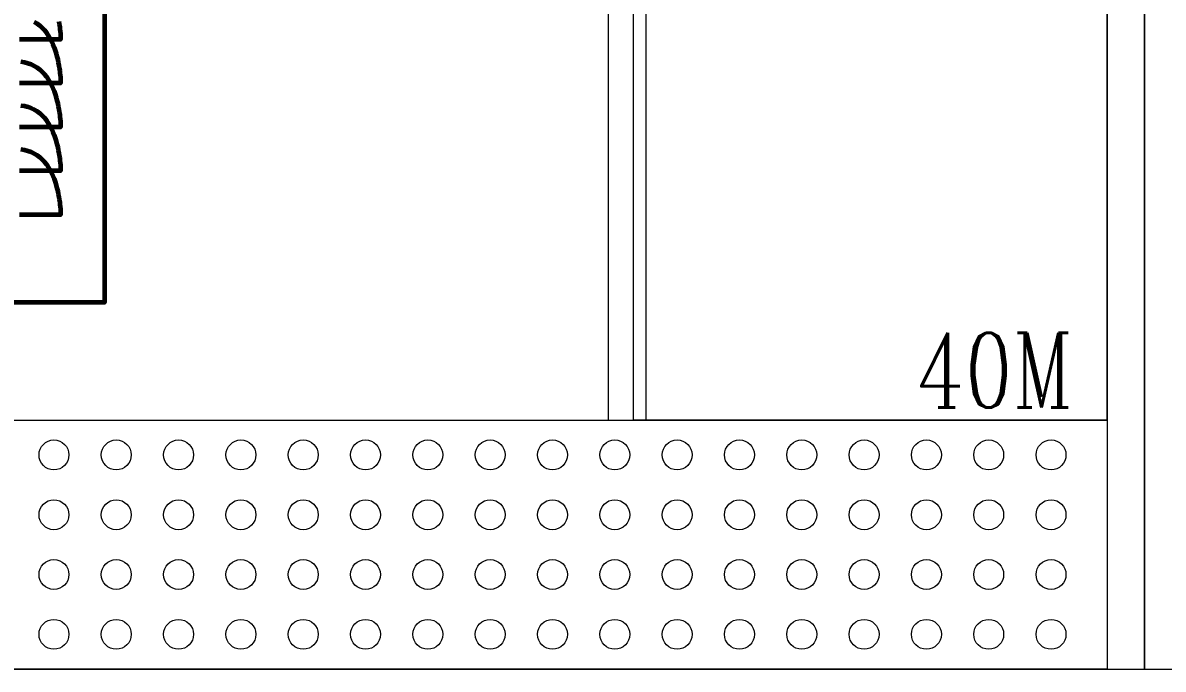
# Model space of a CAD drawing. Header units: millimetres. Extents: x -116965 to 323937, y 291661 to 566926.
# Drawn here: x -37587.9 to -37130.4, y 339951.6 to 340211.1 of the extents above; entities that cross this region are included whole.
import ezdxf
from ezdxf.enums import TextEntityAlignment as Align

# ---------------------------------------------------------------- set-up
doc = ezdxf.new("R2010")
doc.units = ezdxf.units.MM
doc.layers.get('0').update_dxf_attribs({"lineweight": 18})
doc.layers.add('C00-00-00', color=7, linetype='Continuous')
doc.layers.add('hw_Text', color=7, linetype='Continuous', lineweight=13)
doc.styles.add('hw_Title2', font='complex.shx', dxfattribs={"width": 0.75})

# ---------------------------------------------------------------- blocks, each defined once
blk = doc.blocks.new('*U1544')
for p, q in [((700, 2100), (700, 100)), ((885, 2100), (885, 100))]:
    blk.add_line(p, q)
for points in [[(0, 0), (900, 0), (900, 2200), (0, 2200)], [(15, 100), (885, 100), (885, 0), (15, 0)]]:
    blk.add_lwpolyline(points, close=True)
for centre in [(462.5, 86), (487.5, 86), (512.5, 86), (537.5, 86), (562.5, 86), (587.5, 86), (612.5, 86), (637.5, 86), (662.5, 86), (687.5, 86), (712.5, 86), (737.5, 86), (762.5, 86), (787.5, 86), (812.5, 86), (837.5, 86), (862.5, 86), (462.5, 62), (487.5, 62), (512.5, 62), (537.5, 62), (562.5, 62), (587.5, 62), (612.5, 62), (637.5, 62), (662.5, 62), (687.5, 62), (712.5, 62), (737.5, 62), (762.5, 62), (787.5, 62), (812.5, 62), (837.5, 62), (862.5, 62), (462.5, 38), (487.5, 38), (512.5, 38), (537.5, 38), (562.5, 38), (587.5, 38), (612.5, 38), (637.5, 38), (662.5, 38), (687.5, 38), (712.5, 38), (737.5, 38), (762.5, 38), (787.5, 38), (812.5, 38), (837.5, 38), (862.5, 38), (462.5, 14), (487.5, 14), (512.5, 14), (537.5, 14), (562.5, 14), (587.5, 14), (612.5, 14), (637.5, 14), (662.5, 14), (687.5, 14), (712.5, 14), (737.5, 14), (762.5, 14), (787.5, 14), (812.5, 14), (837.5, 14), (862.5, 14)]:
    blk.add_circle(centre, 6)
blk = doc.blocks.new('*U1519')
blk.add_lwpolyline([(0, 0), (700, 0), (700, 2200), (0, 2200)], close=True)
blk = doc.blocks.new('*U1570')
blk.add_lwpolyline([(0, 0), (670, 0), (670, 2000), (0, 2000)])
blk = doc.blocks.new('*U1571')
blk.add_line((0, 0), (0, 2000))
blk.add_lwpolyline([(0, 0), (-190, 0), (-190, 2000), (0, 2000)])
at = {"layer": 'hw_Text', "color": 6, "style": 'hw_Title2', "width": 0.75}
blk.add_text('40M', height=30, dxfattribs=at).set_placement((-76.43, 20), align=Align.MIDDLE_LEFT)
blk = doc.blocks.new('fan1')
at = {"layer": 'C00-00-00', "lineweight": 60}
blk.add_lwpolyline([(66482.46, 350162.92), (66746.42, 350162.92), (66746.42, 349898.96), (66482.46, 349898.96)], close=True, dxfattribs=at)
for points in [[(66728.11, 350011.76), (66728.28, 350010.67), (66728.43, 350009.64), (66728.55, 350008.67), (66728.64, 350007.79), (66728.71, 350006.99), (66728.75, 350006.28), (66728.79, 350005.69), (66728.81, 350005.2), (66728.82, 350004.85), (66728.82, 350004.63), (66728.82, 350004.55), (66728.78, 350004.55), (66728.66, 350004.55), (66728.45, 350004.55), (66728.16, 350004.55), (66727.8, 350004.55), (66727.36, 350004.55), (66726.84, 350004.55), (66726.25, 350004.55), (66725.59, 350004.55), (66724.85, 350004.55), (66724.04, 350004.55), (66723.17, 350004.55), (66722.22, 350004.55), (66721.21, 350004.55), (66720.13, 350004.55), (66718.99, 350004.55), (66717.79, 350004.55), (66716.52, 350004.55), (66715.2, 350004.55), (66713.81, 350004.55), (66712.37, 350004.55)], [(66718.25, 350011.61), (66719.38, 350010.91), (66720.43, 350010.11), (66721.4, 350009.22), (66722.29, 350008.26), (66723.1, 350007.22), (66723.85, 350006.13), (66724.53, 350004.99), (66725.14, 350003.82), (66725.69, 350002.61), (66726.18, 350001.38), (66726.62, 350000.15), (66727.01, 349998.91), (66727.35, 349997.69), (66727.64, 349996.48), (66727.89, 349995.3), (66728.11, 349994.16), (66728.28, 349993.07), (66728.43, 349992.04), (66728.55, 349991.07), (66728.64, 349990.19), (66728.71, 349989.38), (66728.75, 349988.68), (66728.79, 349988.08), (66728.81, 349987.6), (66728.82, 349987.24), (66728.82, 349987.02), (66728.82, 349986.95), (66728.78, 349986.95), (66728.66, 349986.95), (66728.45, 349986.95), (66728.16, 349986.95), (66727.8, 349986.95), (66727.36, 349986.95), (66726.84, 349986.95), (66726.25, 349986.95), (66725.59, 349986.95), (66724.85, 349986.95), (66724.04, 349986.95), (66723.17, 349986.95), (66722.22, 349986.95), (66721.21, 349986.95), (66720.13, 349986.95), (66718.99, 349986.95), (66717.79, 349986.95), (66716.52, 349986.95), (66715.2, 349986.95), (66713.81, 349986.95), (66712.37, 349986.95)], [(66712.82, 349995.67), (66714.32, 349995.45), (66715.72, 349995.1), (66717.03, 349994.62), (66718.25, 349994.02), (66719.38, 349993.31), (66720.43, 349992.51), (66721.4, 349991.62), (66722.29, 349990.66), (66723.1, 349989.63), (66723.85, 349988.54), (66724.53, 349987.4), (66725.14, 349986.22), (66725.69, 349985.01), (66726.18, 349983.79), (66726.62, 349982.55), (66727.01, 349981.31), (66727.35, 349980.09), (66727.64, 349978.88), (66727.89, 349977.7), (66728.11, 349976.57), (66728.28, 349975.47), (66728.43, 349974.44), (66728.55, 349973.48), (66728.64, 349972.59), (66728.71, 349971.79), (66728.75, 349971.08), (66728.79, 349970.49), (66728.81, 349970), (66728.82, 349969.65), (66728.82, 349969.43), (66728.82, 349969.35), (66728.78, 349969.35), (66728.66, 349969.35), (66728.45, 349969.35), (66728.16, 349969.35), (66727.8, 349969.35), (66727.36, 349969.35), (66726.84, 349969.35), (66726.25, 349969.35), (66725.59, 349969.35), (66724.85, 349969.35), (66724.04, 349969.35), (66723.17, 349969.35), (66722.22, 349969.35), (66721.21, 349969.35), (66720.13, 349969.35), (66718.99, 349969.35), (66717.79, 349969.35), (66716.52, 349969.35), (66715.2, 349969.35), (66713.81, 349969.35), (66712.37, 349969.35)], [(66712.82, 349978.08), (66714.32, 349977.86), (66715.72, 349977.5), (66717.03, 349977.02), (66718.25, 349976.42), (66719.38, 349975.72), (66720.43, 349974.92), (66721.4, 349974.03), (66722.29, 349973.06), (66723.1, 349972.03), (66723.85, 349970.94), (66724.53, 349969.8), (66725.14, 349968.62), (66725.69, 349967.42), (66726.18, 349966.19), (66726.62, 349964.95), (66727.01, 349963.72), (66727.35, 349962.49), (66727.64, 349961.29), (66727.89, 349960.11), (66728.11, 349958.97), (66728.28, 349957.88), (66728.43, 349956.85), (66728.55, 349955.88), (66728.64, 349954.99), (66728.71, 349954.19), (66728.75, 349953.49), (66728.79, 349952.89), (66728.81, 349952.41), (66728.82, 349952.05), (66728.82, 349951.83), (66728.82, 349951.76), (66728.78, 349951.76), (66728.66, 349951.76), (66728.45, 349951.76), (66728.16, 349951.76), (66727.8, 349951.76), (66727.36, 349951.76), (66726.84, 349951.76), (66726.25, 349951.76), (66725.59, 349951.76), (66724.85, 349951.76), (66724.04, 349951.76), (66723.17, 349951.76), (66722.22, 349951.76), (66721.21, 349951.76), (66720.13, 349951.76), (66718.99, 349951.76), (66717.79, 349951.76), (66716.52, 349951.76), (66715.2, 349951.76), (66713.81, 349951.76), (66712.37, 349951.76)], [(66712.82, 349960.48), (66714.32, 349960.26), (66715.72, 349959.9), (66717.03, 349959.42), (66718.25, 349958.83), (66719.38, 349958.12), (66720.43, 349957.32), (66721.4, 349956.43), (66722.29, 349955.47), (66723.1, 349954.43), (66723.85, 349953.34), (66724.53, 349952.2), (66725.14, 349951.03), (66725.69, 349949.82), (66726.18, 349948.59), (66726.62, 349947.36), (66727.01, 349946.12), (66727.35, 349944.9), (66727.64, 349943.69), (66727.89, 349942.51), (66728.11, 349941.37), (66728.28, 349940.28), (66728.43, 349939.25), (66728.55, 349938.28), (66728.64, 349937.4), (66728.71, 349936.6), (66728.75, 349935.89), (66728.79, 349935.29), (66728.81, 349934.81), (66728.82, 349934.46), (66728.82, 349934.24), (66728.82, 349934.16), (66728.78, 349934.16), (66728.66, 349934.16), (66728.45, 349934.16), (66728.16, 349934.16), (66727.8, 349934.16), (66727.36, 349934.16), (66726.84, 349934.16), (66726.25, 349934.16), (66725.59, 349934.16), (66724.85, 349934.16), (66724.04, 349934.16), (66723.17, 349934.16), (66722.22, 349934.16), (66721.21, 349934.16), (66720.13, 349934.16), (66718.99, 349934.16), (66717.79, 349934.16), (66716.52, 349934.16), (66715.2, 349934.16), (66713.81, 349934.16), (66712.37, 349934.16)]]:
    blk.add_lwpolyline(points, dxfattribs=at)

msp = doc.modelspace()

# ---------------------------------------------------------------- block references
msp.add_blockref('*U1544', (-38037.949803, 339951.616143))

# ---------------------------------------------------------------- next in the draw order: block references
msp.add_blockref('*U1519', (-37137.949803, 339951.616143))
at = {"lineweight": -3}
msp.add_blockref('fan1', (-104301.589781, -9800.1675), dxfattribs=at)
at = {"layer": 'hw_Text'}
for name, p in [('*U1570', (-38022.949803, 340051.616143)), ('*U1571', (-37152.949803, 340051.616143))]:
    msp.add_blockref(name, p, dxfattribs=at)

doc.saveas('drawing.dxf')
